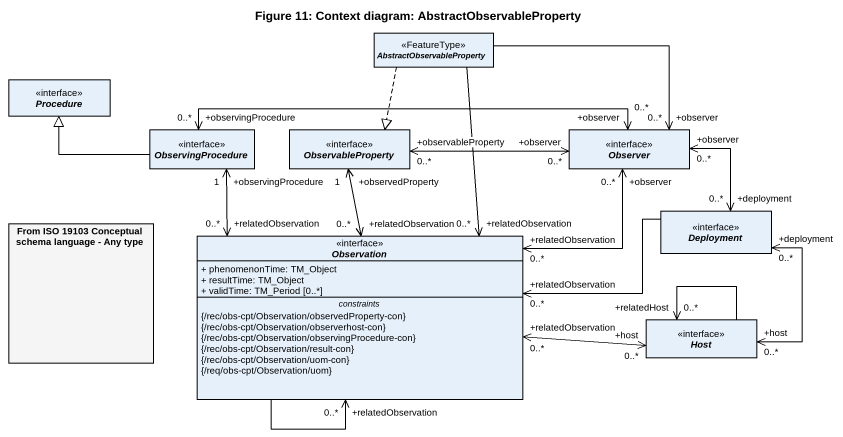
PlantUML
@startuml
title Figure 11: Context diagram: AbstractObservableProperty
allowmixing
hide circle
hide empty members
skinparam classAttributeIconSize 0
abstract class AbstractObservableProperty <<FeatureType>>
interface Procedure
interface ObservingProcedure
interface ObservableProperty
interface Observer
rectangle "From ISO 19103 Conceptual schema language - Any type" as From_ISO_19103_Conceptual #F5F5F5
interface Observation {
  + phenomenonTime: TM_Object
  + resultTime: TM_Object
  + validTime: TM_Period [0..*]
  -- constraints --
  {/rec/obs-cpt/Observation/observedProperty-con}
  {/rec/obs-cpt/Observation/observerhost-con}
  {/rec/obs-cpt/Observation/observingProcedure-con}
  {/rec/obs-cpt/Observation/result-con}
  {/rec/obs-cpt/Observation/uom-con}
  {/req/obs-cpt/Observation/uom}
}
interface Deployment
interface Host
AbstractObservableProperty ..|> ObservableProperty
AbstractObservableProperty -right-> "+observer\n0..*" Observer
AbstractObservableProperty --> "+relatedObservation\n0..*" Observation
ObservingProcedure -left-|> Procedure
Observer "+observer\n0..*" <-left-> "+observingProcedure\n0..*" ObservingProcedure
Observer "+observer\n0..*" <-left-> "+observableProperty\n0..*" ObservableProperty
Observer "+observer\n0..*" <--> "+deployment\n0..*" Deployment
Observation "+relatedObservation\n0..*" <-up-> "+observingProcedure\n1" ObservingProcedure
Observation "+relatedObservation\n0..*" <-up-> "+observedProperty\n1" ObservableProperty
Observation "+relatedObservation\n0..*" <-up-> "+observer\n0..*" Observer
Observation --> "+relatedObservation\n0..*" Observation
Deployment -left-> "+relatedObservation\n0..*" Observation
Host "+host\n0..*" <-left-> "+relatedObservation\n0..*" Observation
Host "+host\n0..*" <-up-> "+deployment\n0..*" Deployment
Host --> "+relatedHost\n0..*" Host
@enduml
